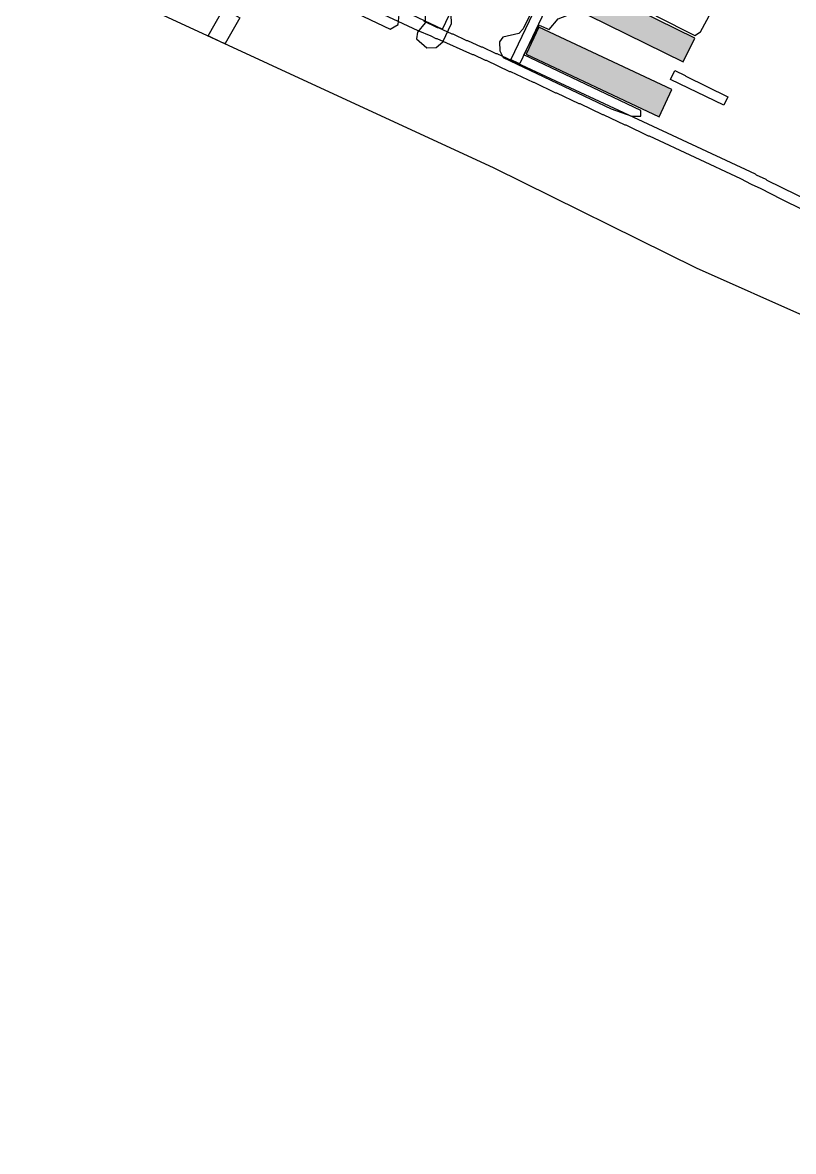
# Model space of a CAD drawing. Extents: x 1764 to 2708, y -3066 to -2278.
# Drawn here: x 1822.9 to 1992.6, y -3017.3 to -2768.7 of the extents above; entities that cross this region are included whole.
import ezdxf

# ---------------------------------------------------------------- set-up
doc = ezdxf.new("R2010")
doc.units = 0
for name, color, linetype in [('DOR_DOROZHKA', 40, 'CONTINUOUS'), ('DOR_PEREHOD', 9, 'CONTINUOUS'), ('DOR_TROTUAR', 8, 'CONTINUOUS'), ('GRANICA_UCHASTKA', 7, 'CONTINUOUS'), ('ZDANIYA', 250, 'CONTINUOUS'), ('ZDANIYA_ZALIVKA', 251, 'CONTINUOUS'), ('ZEL_LES_DREVESNYE', 94, 'CONTINUOUS'), ('ZEL_SPUTNIK_DOP', 40, 'CONTINUOUS')]:
    doc.layers.add(name, color=color, linetype=linetype)

msp = doc.modelspace()

# ---------------------------------------------------------------- linework, layer by layer
at = {"layer": 'DOR_DOROZHKA'}
msp.add_lwpolyline([(1939.282, -2763.174), (1932.382, -2777.725), (1932.182, -2777.73), (1930.465, -2776.965), (1930.461, -2776.765), (1944.265, -2747.863)], dxfattribs=at)
msp.add_lwpolyline([(1977.296, -2786.894), (1965.572, -2781.235), (1966.532, -2779.314), (1968.755, -2780.368), (1968.959, -2780.564), (1978.158, -2785.075)], close=True, dxfattribs=at)
at = {"layer": 'DOR_PEREHOD'}
msp.add_lwpolyline([(1867.558, -2773.375), (1866.954, -2773.187), (1863.821, -2771.652), (1867.198, -2765.678), (1867.906, -2766.064), (1867.812, -2766.366), (1867.917, -2766.564), (1869.223, -2766.837), (1870.742, -2767.705)], close=True, dxfattribs=at)
at = {"layer": 'DOR_TROTUAR'}
for points in [[(2009.445, -2817.239), (1989.935, -2807.641), (1985.484, -2805.332), (1983.363, -2804.376), (1981.036, -2803.124), (1960.93, -2793.738), (1960.73, -2793.742), (1955.778, -2791.345), (1955.578, -2791.349), (1950.827, -2789.047), (1950.627, -2789.051), (1945.675, -2786.653), (1945.475, -2786.657), (1940.522, -2784.259), (1940.322, -2784.263), (1935.572, -2781.961), (1935.372, -2781.965), (1930.419, -2779.567), (1930.219, -2779.571), (1925.065, -2777.078), (1924.865, -2777.082), (1922.237, -2775.836), (1922.037, -2775.84), (1914.16, -2772.303), (1913.96, -2772.307), (1912.847, -2771.73), (1910.022, -2770.588), (1888.297, -2760.336)], [(1911.176, -2768.363), (1914.207, -2769.8), (1914.407, -2769.796), (1917.439, -2771.234), (1917.639, -2771.229), (1920.67, -2772.667), (1920.87, -2772.663), (1923.902, -2774.1), (1924.102, -2774.096), (1927.133, -2775.534), (1927.333, -2775.53), (1984.215, -2802.057), (1984.419, -2802.253), (1986.54, -2803.209), (1986.745, -2803.405), (2006.255, -2813.003)]]:
    msp.add_lwpolyline(points, dxfattribs=at)
at = {"layer": 'GRANICA_UCHASTKA'}
msp.add_lwpolyline([(2386.506, -3017.279), (2312.77, -2983.799), (1995.984, -2833.828), (1971.242, -2822.838), (1926.759, -2800.754), (1827.251, -2754.806)], dxfattribs=at)
at = {"layer": 'ZDANIYA'}
for points in [[(1939.194, -2763.02), (1968.324, -2777.375), (1970.889, -2772.17), (1941.758, -2757.817)], [(1965.856, -2783.469), (1936.573, -2769.727), (1933.759, -2775.724), (1963.043, -2789.464)]]:
    msp.add_lwpolyline(points, close=True, dxfattribs=at)
at = {"layer": 'ZDANIYA_ZALIVKA'}
for points in [[(1957.762, -2772.17), (1970.889, -2772.17), (1939.194, -2763.02), (1952.318, -2763.02)], [(1933.759, -2775.724), (1949.352, -2775.724), (1936.573, -2769.727)], [(1968.324, -2777.375), (1968.324, -2777.375), (1957.762, -2772.17), (1970.889, -2772.17)], [(1950.266, -2783.469), (1965.856, -2783.469), (1933.759, -2775.724), (1949.352, -2775.724)], [(1963.043, -2789.464), (1963.043, -2789.464), (1950.266, -2783.469), (1965.856, -2783.469)]]:
    msp.add_solid(points, dxfattribs=at)
at = {"layer": 'ZEL_LES_DREVESNYE'}
msp.add_lwpolyline([(1915.349, -2770.153), (1939.326, -2719.737), (1848.027, -2676.497), (1840.2, -2692.96), (1853.326, -2699.177), (1842.979, -2720.939), (1828.751, -2714.199), (1832.595, -2706.117), (1822.948, -2726.399), (1823.684, -2726.744)], close=True, dxfattribs=at)
at = {"layer": 'ZEL_SPUTNIK_DOP'}
for points in [[(1962.329, -2767.246), (1970.923, -2771.569), (1972.158, -2770.793), (1980.585, -2755.109)], [(1880.365, -2758.95), (1903.861, -2770.216), (1905.591, -2769.18), (1905.794, -2766.924)], [(1911.544, -2766.804), (1911.586, -2768.804), (1909.877, -2770.841), (1909.659, -2772.346), (1911.951, -2774.3), (1913.951, -2774.258), (1915.425, -2772.976), (1917.341, -2768.934), (1917.3, -2766.934)]]:
    msp.add_lwpolyline(points, dxfattribs=at)
msp.add_lwpolyline([(1935.686, -2761.048), (1934.233, -2763.329), (1934.561, -2767.075), (1933.124, -2770.106), (1932.145, -2771.127), (1928.66, -2771.95), (1927.931, -2772.966), (1927.973, -2774.966), (1928.754, -2776.45), (1952.501, -2787.711), (1957.037, -2789.367), (1959.038, -2789.325), (1959.012, -2788.075), (1933.244, -2775.856), (1936.608, -2769.283), (1938.879, -2770.236), (1940.833, -2767.944), (1944.307, -2766.621), (1943.786, -2765.631), (1939.494, -2763.72), (1938.728, -2762.986), (1939.213, -2762.225), (1938.692, -2761.235), (1936.926, -2760.522)], close=True, dxfattribs=at)

doc.saveas('drawing.dxf')
